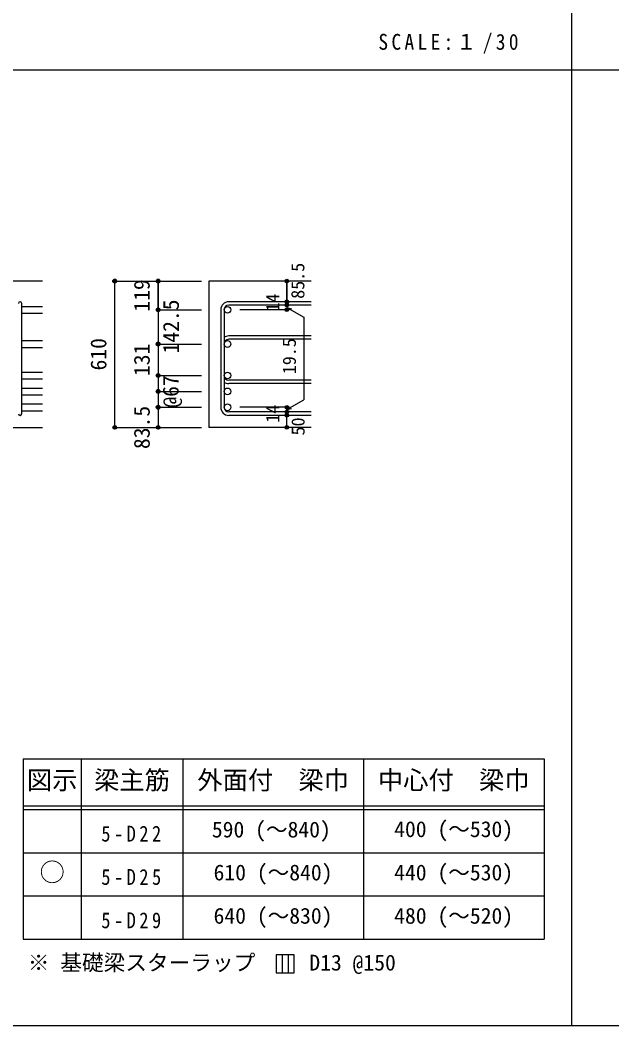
# Model space of a CAD drawing. Units: millimetres at full size, sheet at 1:30, with parts at other scales. Extents: x -5973 to 5954, y -4195 to 4201.
# Drawn here: x -3414 to -956, y -4195 to -15 of the extents above; entities that cross this region are included whole.
import ezdxf
from ezdxf.enums import TextEntityAlignment as Align

# ---------------------------------------------------------------- set-up
doc = ezdxf.new("R2010")
doc.units = ezdxf.units.MM
doc.header["$LTSCALE"] = 30
doc.header["$PDMODE"] = 32
doc.header["$PDSIZE"] = 15
for name, color, linetype in [('0-1_躯体線', 2, 'Continuous'), ('0-5_基礎梁筋', 7, 'Continuous'), ('0-6_スタラップ筋', 7, 'Continuous'), ('0-D_寸法', 4, 'Continuous'), ('6-7_文字', 7, 'Continuous'), ('6-E_枠', 7, 'Continuous'), ('F-0_枠', 6, 'Continuous')]:
    doc.layers.add(name, color=color, linetype=linetype)
doc.styles.add('ＭＳ ゴシック', font='')
doc.styles.get('ＭＳ ゴシック').set_extended_font_data('MS Gothic')

msp = doc.modelspace()

# ---------------------------------------------------------------- linework, layer by layer
at = {"layer": '0-1_躯体線'}
for p, q in [((-3320.8, -1099.89), (-4870.8, -1099.89)), ((-2205.8, -1099.89), (-2630.8, -1099.89)), ((-2630.8, -1099.89), (-2630.8, -1707.89)), ((-3720.8, -1707.89), (-3320.8, -1707.89)), ((-2205.8, -1707.89), (-2630.8, -1707.89))]:
    msp.add_line(p, q, dxfattribs=at)
at = {"layer": '0-5_基礎梁筋'}
for p, q in [((-3406.8, -1205.09), (-3320.8, -1205.09)), ((-3406.8, -1233.09), (-3320.8, -1233.09)), ((-3406.8, -1347.39), (-3320.8, -1347.39)), ((-3406.8, -1375.39), (-3320.8, -1375.39)), ((-3406.8, -1478.39), (-3320.8, -1478.39)), ((-3406.8, -1506.39), (-3320.8, -1506.39)), ((-3406.8, -1544.39), (-3320.8, -1544.39)), ((-3406.8, -1572.39), (-3320.8, -1572.39)), ((-3406.8, -1610.39), (-3320.8, -1610.39)), ((-3406.8, -1638.39), (-3320.8, -1638.39))]:
    msp.add_line(p, q, dxfattribs=at)
at = {"layer": '0-5_基礎梁筋', "color": 3}
for centre in [(-2552.8, -1219.09), (-2552.8, -1361.39), (-2552.8, -1492.39), (-2552.8, -1558.39), (-2552.8, -1624.39)]:
    msp.add_circle(centre, 14, dxfattribs=at)
at = {"layer": '0-6_スタラップ筋'}
for p, q in [((-3406.8, -1650.89), (-3406.8, -1192.59)), ((-2205.8, -1185.59), (-2547.3, -1185.59)), ((-2205.8, -1199.59), (-2547.3, -1199.59)), ((-2580.8, -1219.09), (-2580.8, -1624.39)), ((-2566.8, -1219.09), (-2566.8, -1624.39)), ((-2205.8, -1327.89), (-2547.3, -1327.89)), ((-2205.8, -1341.89), (-2547.3, -1341.89)), ((-2205.8, -1511.89), (-2547.3, -1511.89)), ((-2205.8, -1525.89), (-2547.3, -1525.89)), ((-2205.8, -1643.89), (-2547.3, -1643.89)), ((-2205.8, -1657.89), (-2547.3, -1657.89))]:
    msp.add_line(p, q, dxfattribs=at)
for centre, radius, start, end in [((-3413.8, -1192.59), 7, 0, 180), ((-2547.3, -1219.09), 33.5, 90, 180), ((-2547.3, -1219.09), 19.5, 90, 180), ((-2547.3, -1361.39), 33.5, 90, 125.59765), ((-2547.3, -1361.39), 19.5, 90, 180), ((-2547.3, -1492.39), 19.5, 180, 270), ((-2547.3, -1492.39), 33.5, 234.40235, 270), ((-2547.3, -1624.39), 33.5, 180, 270), ((-2547.3, -1624.39), 19.5, 180, 270), ((-3413.8, -1650.89), 7, 180, 0)]:
    msp.add_arc(centre, radius, start, end, dxfattribs=at)
at = {"layer": '0-D_寸法'}
for p, q in [((-3020.8, -1099.89), (-2840.8, -1099.89)), ((-3020.8, -1099.89), (-2840.8, -1099.89)), ((-3020.8, -1707.89), (-3020.8, -1099.89)), ((-3020.8, -1707.89), (-3020.8, -1099.89)), ((-2840.8, -1099.89), (-2660.8, -1099.89)), ((-2840.8, -1099.89), (-2660.8, -1099.89)), ((-2840.8, -1221.59), (-2840.8, -1099.89)), ((-2305.8, -1199.59), (-2305.8, -1185.59)), ((-2305.8, -1199.59), (-2305.8, -1219.09)), ((-2305.8, -1209.34), (-2286.48, -1214.52)), ((-2305.8, -1209.34), (-2235.74, -1249.79)), ((-2840.8, -1219.09), (-2660.8, -1219.09)), ((-2840.8, -1219.09), (-2660.8, -1219.09)), ((-2840.8, -1221.59), (-2840.8, -1388.89)), ((-2305.8, -1219.09), (-2501.89, -1219.09)), ((-2235.74, -1249.79), (-2235.74, -1593.7)), ((-2840.8, -1361.39), (-2660.8, -1361.39)), ((-2840.8, -1361.39), (-2840.8, -1624.39)), ((-2840.8, -1492.39), (-2660.8, -1492.39)), ((-2840.8, -1558.39), (-2660.8, -1558.39)), ((-2840.8, -1624.39), (-2660.8, -1624.39)), ((-2305.8, -1624.39), (-2501.89, -1624.39)), ((-2305.8, -1634.14), (-2235.74, -1593.7)), ((-2305.8, -1643.89), (-2305.8, -1624.39)), ((-2305.8, -1634.14), (-2286.48, -1628.97)), ((-2305.8, -1657.89), (-2305.8, -1643.89)), ((-2305.8, -1707.89), (-2305.8, -1657.89)), ((-3020.8, -1707.89), (-2840.8, -1707.89)), ((-2840.8, -1707.89), (-2660.8, -1707.89))]:
    msp.add_line(p, q, dxfattribs=at)
for points in [[(-2840.8, -1099.89), (-2840.8, -1221.59), (-2840.8, -1403.36)], [(-2840.8, -1099.89), (-2840.8, -1219.09), (-2840.8, -1361.39)], [(-2305.8, -1099.89), (-2305.8, -1185.59), (-2305.8, -1099.89)], [(-2840.8, -1403.36), (-2840.8, -1624.39), (-2840.8, -1707.89)]]:
    msp.add_lwpolyline(points, dxfattribs=at)
for centre, radius in [((-3020.8, -1099.89), 8), ((-3020.8, -1099.89), 7.2), ((-3020.8, -1099.89), 6.4), ((-3020.8, -1099.89), 5.6), ((-3020.8, -1099.89), 4.8), ((-3020.8, -1099.89), 4), ((-3020.8, -1099.89), 3.2), ((-3020.8, -1099.89), 2.4), ((-3020.8, -1099.89), 1.6), ((-3020.8, -1099.89), 0.8), ((-2840.8, -1099.89), 8), ((-2840.8, -1099.89), 7.2), ((-2840.8, -1099.89), 6.4), ((-2840.8, -1099.89), 5.6), ((-2840.8, -1099.89), 4.8), ((-2840.8, -1099.89), 4), ((-2840.8, -1099.89), 3.2), ((-2840.8, -1099.89), 2.4), ((-2840.8, -1099.89), 1.6), ((-2840.8, -1099.89), 0.8), ((-2305.8, -1099.89), 4), ((-2305.8, -1099.89), 3.6), ((-2305.8, -1099.89), 3.2), ((-2305.8, -1099.89), 2.8), ((-2305.8, -1099.89), 2.4), ((-2305.8, -1099.89), 2), ((-2305.8, -1099.89), 1.6), ((-2305.8, -1099.89), 1.2), ((-2305.8, -1099.89), 0.8), ((-2305.8, -1099.89), 0.4), ((-2840.8, -1219.09), 8), ((-2840.8, -1219.09), 7.2), ((-2305.8, -1185.59), 4), ((-2305.8, -1199.59), 4), ((-2305.8, -1185.59), 3.6), ((-2305.8, -1199.59), 3.6), ((-2305.8, -1185.59), 3.2), ((-2305.8, -1199.59), 3.2), ((-2305.8, -1185.59), 2.8), ((-2305.8, -1199.59), 2.8), ((-2305.8, -1185.59), 2.4), ((-2305.8, -1199.59), 2.4), ((-2305.8, -1185.59), 2), ((-2305.8, -1199.59), 2), ((-2305.8, -1185.59), 1.6), ((-2305.8, -1199.59), 1.6), ((-2305.8, -1185.59), 1.2), ((-2305.8, -1199.59), 1.2), ((-2305.8, -1185.59), 0.8), ((-2305.8, -1199.59), 0.8), ((-2305.8, -1185.59), 0.4), ((-2305.8, -1199.59), 0.4), ((-2840.8, -1219.09), 6.4), ((-2840.8, -1219.09), 5.6), ((-2840.8, -1219.09), 4.8), ((-2840.8, -1219.09), 4), ((-2840.8, -1219.09), 3.2), ((-2840.8, -1219.09), 2.4), ((-2840.8, -1219.09), 1.6), ((-2840.8, -1219.09), 0.8), ((-2305.8, -1219.09), 4), ((-2305.8, -1219.09), 3.6), ((-2305.8, -1219.09), 3.2), ((-2305.8, -1219.09), 2.8), ((-2305.8, -1219.09), 2.4), ((-2305.8, -1219.09), 2), ((-2305.8, -1219.09), 1.6), ((-2305.8, -1219.09), 1.2), ((-2305.8, -1219.09), 0.8), ((-2305.8, -1219.09), 0.4), ((-2840.8, -1361.39), 8), ((-2840.8, -1361.39), 7.2), ((-2840.8, -1361.39), 6.4), ((-2840.8, -1361.39), 5.6), ((-2840.8, -1361.39), 4.8), ((-2840.8, -1361.39), 4), ((-2840.8, -1361.39), 3.2), ((-2840.8, -1361.39), 2.4), ((-2840.8, -1361.39), 1.6), ((-2840.8, -1361.39), 0.8), ((-2840.8, -1492.39), 8), ((-2840.8, -1492.39), 7.2), ((-2840.8, -1492.39), 6.4), ((-2840.8, -1492.39), 5.6), ((-2840.8, -1492.39), 4.8), ((-2840.8, -1492.39), 4), ((-2840.8, -1492.39), 3.2), ((-2840.8, -1492.39), 2.4), ((-2840.8, -1492.39), 1.6), ((-2840.8, -1492.39), 0.8), ((-2840.8, -1558.39), 8), ((-2840.8, -1558.39), 7.2), ((-2840.8, -1558.39), 6.4), ((-2840.8, -1558.39), 5.6), ((-2840.8, -1558.39), 4.8), ((-2840.8, -1558.39), 4), ((-2840.8, -1558.39), 3.2), ((-2840.8, -1558.39), 2.4), ((-2840.8, -1558.39), 1.6), ((-2840.8, -1558.39), 0.8), ((-2840.8, -1624.39), 8), ((-2840.8, -1624.39), 7.2), ((-2840.8, -1624.39), 6.4), ((-2840.8, -1624.39), 5.6), ((-2840.8, -1624.39), 4.8), ((-2840.8, -1624.39), 4), ((-2840.8, -1624.39), 3.2), ((-2840.8, -1624.39), 2.4), ((-2840.8, -1624.39), 1.6), ((-2840.8, -1624.39), 0.8), ((-2305.8, -1624.39), 4), ((-2305.8, -1624.39), 3.6), ((-2305.8, -1624.39), 3.2), ((-2305.8, -1624.39), 2.8), ((-2305.8, -1624.39), 2.4), ((-2305.8, -1624.39), 2), ((-2305.8, -1624.39), 1.6), ((-2305.8, -1624.39), 1.2), ((-2305.8, -1624.39), 0.8), ((-2305.8, -1624.39), 0.4), ((-2305.8, -1643.89), 4), ((-2305.8, -1657.89), 4), ((-2305.8, -1643.89), 3.6), ((-2305.8, -1657.89), 3.6), ((-2305.8, -1643.89), 3.2), ((-2305.8, -1657.89), 3.2), ((-2305.8, -1643.89), 2.8), ((-2305.8, -1657.89), 2.8), ((-2305.8, -1643.89), 2.4), ((-2305.8, -1657.89), 2.4), ((-2305.8, -1643.89), 2), ((-2305.8, -1657.89), 2), ((-2305.8, -1643.89), 1.6), ((-2305.8, -1657.89), 1.6), ((-2305.8, -1643.89), 1.2), ((-2305.8, -1657.89), 1.2), ((-2305.8, -1643.89), 0.8), ((-2305.8, -1657.89), 0.8), ((-2305.8, -1643.89), 0.4), ((-2305.8, -1657.89), 0.4), ((-3020.8, -1707.89), 7.2), ((-3020.8, -1707.89), 6.4), ((-3020.8, -1707.89), 5.6), ((-3020.8, -1707.89), 4.8), ((-3020.8, -1707.89), 4), ((-3020.8, -1707.89), 3.2), ((-3020.8, -1707.89), 2.4), ((-3020.8, -1707.89), 1.6), ((-3020.8, -1707.89), 0.8), ((-2840.8, -1707.89), 7.2), ((-2840.8, -1707.89), 6.4), ((-2840.8, -1707.89), 5.6), ((-2840.8, -1707.89), 4.8), ((-2840.8, -1707.89), 4), ((-2840.8, -1707.89), 3.2), ((-2840.8, -1707.89), 2.4), ((-2840.8, -1707.89), 1.6), ((-2840.8, -1707.89), 0.8), ((-2305.8, -1707.89), 4), ((-2305.8, -1707.89), 3.6), ((-2305.8, -1707.89), 3.2), ((-2305.8, -1707.89), 2.8), ((-2305.8, -1707.89), 2.4), ((-2305.8, -1707.89), 2), ((-2305.8, -1707.89), 1.6), ((-2305.8, -1707.89), 1.2), ((-2305.8, -1707.89), 0.8), ((-2305.8, -1707.89), 0.4)]:
    msp.add_circle(centre, radius, dxfattribs=at)
at = {"layer": '0-D_寸法', "color": 7}
for p in [(-3020.8, -1099.89), (-3020.8, -1099.89), (-2840.8, -1099.89), (-2305.8, -1099.89), (-2840.8, -1219.09), (-2305.8, -1185.59), (-2305.8, -1199.59), (-2305.8, -1219.09), (-2840.8, -1361.39), (-2840.8, -1492.39), (-2840.8, -1558.39), (-2840.8, -1624.39), (-2305.8, -1624.39), (-2305.8, -1624.39), (-2305.8, -1643.89), (-2305.8, -1657.89), (-3020.8, -1707.89), (-3020.8, -1707.89), (-2840.8, -1707.89), (-2305.8, -1707.89)]:
    msp.add_point(p, dxfattribs=at)
at = {"layer": '6-7_文字'}
for p, q in [((-2325.15, -3899.85), (-2325.15, -3974.85)), ((-2300.15, -3899.85), (-2300.15, -3974.85))]:
    msp.add_line(p, q, dxfattribs=at)
msp.add_lwpolyline([(-2350.15, -3974.85), (-2275.15, -3974.85), (-2275.15, -3899.85), (-2350.15, -3899.85)], close=True, dxfattribs=at)
at = {"layer": '6-E_枠', "color": 3}
for p, q in [((-3400.52, -3085.43), (-3400.52, -3835.43)), ((-3400.52, -3085.43), (-1238, -3085.43)), ((-1238, -3085.43), (-1238, -3835.43)), ((-3400.52, -3835.43), (-1238, -3835.43))]:
    msp.add_line(p, q, dxfattribs=at)
at = {"layer": '6-E_枠'}
for p, q in [((-3160.52, -3085.43), (-3160.52, -3835.43)), ((-2738, -3085.43), (-2738, -3835.43)), ((-1988, -3085.43), (-1988, -3835.43)), ((-3400.52, -3280.43), (-1238, -3280.43)), ((-3400.52, -3295.43), (-1238, -3295.43)), ((-3400.52, -3475.43), (-1238, -3475.43)), ((-3400.52, -3655.43), (-1238, -3655.43))]:
    msp.add_line(p, q, dxfattribs=at)
at = {"layer": 'F-0_枠', "color": 2}
for p, q in [((-1124.64, 4201.15), (-1124.64, -4195.24)), ((-5972.88, -222.05), (3723.6, -222.05))]:
    msp.add_line(p, q, dxfattribs=at)
at = {"layer": 'F-0_枠'}
msp.add_line((5954.1, -4195.24), (-5972.88, -4195.24), dxfattribs=at)

# ---------------------------------------------------------------- texts
at = {"layer": '0-D_寸法', "style": 'ＭＳ ゴシック'}
for s, height, p in [('85.5', 54.99, (-2216.9, -1173.49)), ('119', 65.98, (-2855.8, -1226.99)), ('14', 54.99, (-2321.03, -1226.76)), ('142.5', 65.98, (-2734.68, -1400.74)), ('610', 65.98, (-3035.8, -1471.39)), ('131', 65.98, (-2855.8, -1494.39)), ('19.5', 54.99, (-2251.98, -1486.78)), ('@67', 65.98, (-2735.8, -1625.89)), ('83.5', 65.98, (-2855.8, -1797.89)), ('14', 54.99, (-2321.06, -1688.57)), ('50', 54.99, (-2215.8, -1741.39))]:
    msp.add_text(s, height=height, rotation=90, dxfattribs=at).set_placement(p, align=Align.BOTTOM_LEFT)
at = {"layer": '6-7_文字', "color": 2, "style": 'ＭＳ ゴシック'}
for s, p in [('図示', (-3385.52, -3235.43)), ('梁主筋', (-3106.76, -3235.43)), ('外面付\u3000梁巾', (-2678, -3235.43)), ('中心付\u3000梁巾', (-1928, -3235.43)), ('○', (-3333.02, -3617.93))]:
    msp.add_text(s, height=76.98, dxfattribs=at).set_placement(p, align=Align.BOTTOM_LEFT)
at = {"layer": '6-7_文字', "style": 'ＭＳ ゴシック'}
for s, p in [('590 (～840)', (-2617.53, -3431.92)), ('400 (～530)', (-1860.5, -3430.43)), ('610 (～840)', (-2610.5, -3610.43)), ('440 (～530)', (-1860.5, -3610.43)), ('640 (～830)', (-2610.5, -3790.43)), ('480 (～520)', (-1860.5, -3790.43)), ('※ 基礎梁スターラップ     D13 @150', (-3381.96, -3985.01))]:
    msp.add_text(s, height=65.98, dxfattribs=at).set_placement(p, align=Align.BOTTOM_LEFT)
at = {"layer": '6-7_文字', "color": 2, "insert": (-1925.98, -154.55), "char_height": 65.98, "attachment_point": 7, "style": 'ＭＳ ゴシック'}
msp.add_mtext('\\T1.34;\\W0.9;SCALE:１/30', dxfattribs=at)
at = {"layer": '6-7_文字', "char_height": 65.98, "attachment_point": 7, "style": 'ＭＳ ゴシック'}
for s, insert in [('\\T1.38;\\W0.85;5-D22', (-3076.76, -3430.43)), ('\\T1.38;\\W0.85;5-D25', (-3076.76, -3610.43)), ('\\T1.38;\\W0.85;5-D29', (-3076.76, -3790.43))]:
    msp.add_mtext(s, dxfattribs=dict(at, insert=insert))

doc.saveas('drawing.dxf')
